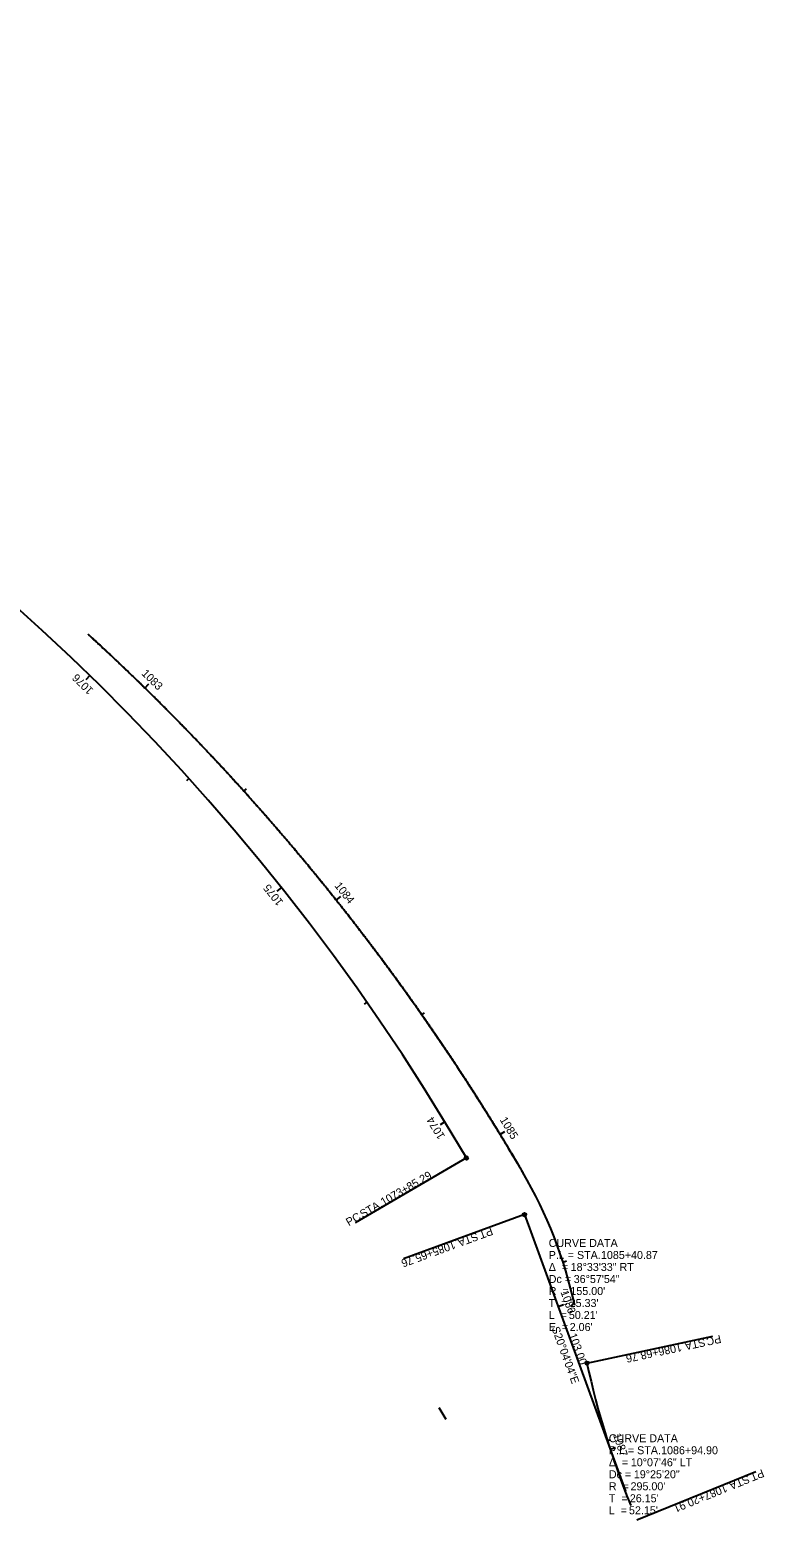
# Model space of a CAD drawing. Extents: x 134455 to 146780, y 332458 to 339737.
# Drawn here: x 141190 to 141447, y 335817 to 336337 of the extents above; entities that cross this region are included whole.
import ezdxf

# ---------------------------------------------------------------- set-up
doc = ezdxf.new("R2010")
doc.units = 0
for name, color, linetype in [('Default', 7, 'Continuous'), ('GE_P_Alignment', 7, 'Continuous'), ('GE_P_Alignment_100_Bearings', 7, 'Continuous'), ('GE_P_Alignment_100_Cardinal_Points', 7, 'Continuous'), ('GE_P_Alignment_100_Curve_Data', 7, 'Continuous'), ('GE_P_Alignment_100_Distances', 7, 'Continuous'), ('GE_P_Alignment_100_Stations', 7, 'Continuous'), ('SC_Scratch1', 7, 'Continuous')]:
    doc.layers.add(name, color=color, linetype=linetype)

msp = doc.modelspace()

# ---------------------------------------------------------------- linework, layer by layer
at = {"layer": 'Default'}
msp.add_open_spline([(141210.19, 336125.21), (141210.87, 336124.58), (141213.25, 336122.38), (141217.58, 336118.35), (141221.01, 336115.13), (141224.65, 336111.66), (141228.21, 336108.22), (141231.75, 336104.75), (141235.27, 336101.26), (141238.77, 336097.74), (141242.25, 336094.21), (141245.71, 336090.65), (141249.14, 336087.08), (141252.56, 336083.48), (141255.95, 336079.86), (141259.32, 336076.22), (141262.66, 336072.56), (141265.99, 336068.88), (141269.29, 336065.18), (141272.57, 336061.46), (141275.82, 336057.72), (141279.05, 336053.96), (141282.26, 336050.17), (141285.45, 336046.37), (141288.61, 336042.55), (141291.75, 336038.71), (141294.86, 336034.85), (141297.95, 336030.98), (141301.02, 336027.08), (141304.06, 336023.16), (141307.08, 336019.23), (141310.08, 336015.28), (141313.05, 336011.31), (141316, 336007.32), (141318.92, 336003.31), (141321.81, 335999.29), (141324.69, 335995.24), (141327.53, 335991.18), (141330.36, 335987.1), (141333.15, 335983.01), (141335.93, 335978.9), (141338.67, 335974.77), (141341.39, 335970.62), (141344.09, 335966.46), (141346.76, 335962.28), (141349.41, 335958.08), (141352.02, 335953.89), (141354.65, 335949.6), (141357.08, 335945.58), (141360.12, 335940.49), (141361.76, 335937.68), (141362.24, 335936.87)], degree=3, dxfattribs=at)
at = {"layer": 'GE_P_Alignment'}
msp.add_line((141362.84, 335922.13), (141398.18, 335825.38), dxfattribs=at)
msp.add_line((141362.84, 335922.13), (141398.18, 335825.38), dxfattribs=at)
for centre, radius, start, end in [((140655.65, 335541.68), 795, 30.23099, 94.17801), ((140655.65, 335541.68), 795, 30.23099, 94.17801), ((141228.8, 335858.01), 155, 12.0336, 30.5927), ((141228.8, 335858.01), 155, 12.0336, 30.5927), ((141673.2, 335931.69), 295, 192.0336, 202.1631), ((141673.2, 335931.69), 295, 192.0336, 202.1631)]:
    msp.add_arc(centre, radius, start, end, dxfattribs=at)
msp.add_open_spline([(141210.19, 336125.21), (141210.87, 336124.58), (141213.25, 336122.38), (141217.58, 336118.35), (141221.01, 336115.13), (141224.65, 336111.66), (141228.21, 336108.22), (141231.75, 336104.75), (141235.27, 336101.26), (141238.77, 336097.74), (141242.25, 336094.21), (141245.71, 336090.65), (141249.14, 336087.08), (141252.56, 336083.48), (141255.95, 336079.86), (141259.32, 336076.22), (141262.66, 336072.56), (141265.99, 336068.88), (141269.29, 336065.18), (141272.57, 336061.46), (141275.82, 336057.72), (141279.05, 336053.96), (141282.26, 336050.17), (141285.45, 336046.37), (141288.61, 336042.55), (141291.75, 336038.71), (141294.86, 336034.85), (141297.95, 336030.98), (141301.02, 336027.08), (141304.06, 336023.16), (141307.08, 336019.23), (141310.08, 336015.28), (141313.05, 336011.31), (141316, 336007.32), (141318.92, 336003.31), (141321.81, 335999.29), (141324.69, 335995.24), (141327.53, 335991.18), (141330.36, 335987.1), (141333.15, 335983.01), (141335.93, 335978.9), (141338.67, 335974.77), (141341.39, 335970.62), (141344.09, 335966.46), (141346.76, 335962.28), (141349.41, 335958.08), (141352.02, 335953.89), (141354.65, 335949.6), (141357.08, 335945.58), (141360.12, 335940.49), (141361.76, 335937.68), (141362.24, 335936.87)], degree=2, dxfattribs=at)
msp.add_open_spline([(141210.19, 336125.21), (141210.87, 336124.58), (141213.25, 336122.38), (141217.58, 336118.35), (141221.01, 336115.13), (141224.65, 336111.66), (141228.21, 336108.22), (141231.75, 336104.75), (141235.27, 336101.26), (141238.77, 336097.74), (141242.25, 336094.21), (141245.71, 336090.65), (141249.14, 336087.08), (141252.56, 336083.48), (141255.95, 336079.86), (141259.32, 336076.22), (141262.66, 336072.56), (141265.99, 336068.88), (141269.29, 336065.18), (141272.57, 336061.46), (141275.82, 336057.72), (141279.05, 336053.96), (141282.26, 336050.17), (141285.45, 336046.37), (141288.61, 336042.55), (141291.75, 336038.71), (141294.86, 336034.85), (141297.95, 336030.98), (141301.02, 336027.08), (141304.06, 336023.16), (141307.08, 336019.23), (141310.08, 336015.28), (141313.05, 336011.31), (141316, 336007.32), (141318.92, 336003.31), (141321.81, 335999.29), (141324.69, 335995.24), (141327.53, 335991.18), (141330.36, 335987.1), (141333.15, 335983.01), (141335.93, 335978.9), (141338.67, 335974.77), (141341.39, 335970.62), (141344.09, 335966.46), (141346.76, 335962.28), (141349.41, 335958.08), (141352.02, 335953.89), (141354.65, 335949.6), (141357.08, 335945.58), (141360.12, 335940.49), (141361.76, 335937.68), (141362.24, 335936.87)], degree=2, dxfattribs=at)
at = {"layer": 'GE_P_Alignment_100_Cardinal_Points'}
for p, q in [((141342.53, 335941.95), (141303.65, 335919.29)), ((141362.84, 335922.13), (141320.57, 335906.69)), ((141384.69, 335870.19), (141428.7, 335879.57)), ((141402.07, 335815.32), (141443.75, 335832.3))]:
    msp.add_line(p, q, dxfattribs=at)
for centre in [(141342.53, 335941.95), (141362.84, 335922.13), (141384.69, 335870.19)]:
    msp.add_circle(centre, 0.6, dxfattribs=at)
at = {"layer": 'GE_P_Alignment_100_Stations'}
for p, q in [((141210.84, 336110.71), (141209.44, 336109.28)), ((141230.1, 336106.36), (141231.5, 336107.79)), ((141245.5, 336074.69), (141244.61, 336073.88)), ((141264.71, 336070.29), (141265.6, 336071.09)), ((141277.84, 336036.56), (141276.27, 336035.32)), ((141297.02, 336032.14), (141298.59, 336033.38)), ((141307.71, 335996.48), (141306.73, 335995.79)), ((141326.91, 335992.07), (141327.9, 335992.75)), ((141335.01, 335954.59), (141333.3, 335953.56)), ((141354.26, 335950.22), (141355.97, 335951.26)), ((141376.33, 335905.54), (141377.47, 335905.91)), ((141374.59, 335889.97), (141376.47, 335890.65)), ((141391.75, 335843), (141392.87, 335843.41)), ((141392.8, 335840.03), (141394.71, 335840.65))]:
    msp.add_line(p, q, dxfattribs=at)
at = {"layer": 'SC_Scratch1'}
msp.add_line((141335.47, 335850.42), (141333.01, 335854.54), dxfattribs=at)

# ---------------------------------------------------------------- texts
at = {"layer": 'GE_P_Alignment_100_Bearings'}
msp.add_text('S20°04\'04"E', height=2.8, rotation=290.0679, dxfattribs=at).set_placement((141372.25, 335882.39))
at = {"layer": 'GE_P_Alignment_100_Cardinal_Points'}
for s, rotation, p in [('1073+85.29', 30.231, (141313.53, 335925.1)), ('PC', 30.231, (141301.4, 335918.03)), (' STA. ', 30.231, (141305.36, 335920.34)), ('PT', 200.0679, (141351.15, 335917.81)), ('1085+65.76', 200.0679, (141338.12, 335913.06)), (' STA. ', 200.0679, (141347, 335916.3)), ('1086+68.76', 192.0336, (141417.54, 335877.15)), (' STA. ', 192.0336, (141426.78, 335879.12)), ('PC', 192.0336, (141431.27, 335880.07)), (' STA. ', 202.1631, (141441.83, 335831.47)), ('PT', 202.1631, (141445.92, 335833.14)), ('1087+20.91', 202.1631, (141433.07, 335827.91))]:
    msp.add_text(s, height=2.8, rotation=rotation, dxfattribs=at).set_placement(p)
at = {"layer": 'GE_P_Alignment_100_Curve_Data'}
for s, p in [('CURVE DATA', (141371.31, 335910.81)), ('P.I. = STA. ', (141371.31, 335906.61)), ('1085+40.87', (141389.58, 335906.61)), ('Δ  = ', (141371.31, 335902.41)), ('18°33\'33" RT', (141378.99, 335902.41)), ('Dc = ', (141371.31, 335898.21)), ('R  = ', (141371.31, 335894.01)), ("155.00'", (141378.89, 335894.01)), ('36°57\'54"', (141380.05, 335898.21)), ('T  = ', (141371.31, 335889.81)), ("25.33'", (141378.65, 335889.81)), ('L  = ', (141371.31, 335885.61)), ("50.21'", (141378.35, 335885.61)), ('E  = ', (141371.31, 335881.41)), ("2.06'", (141378.65, 335881.41)), ('CURVE DATA', (141392.34, 335842.49)), ('P.I. = STA. ', (141392.34, 335838.29)), ('1086+94.90', (141410.61, 335838.29)), ('Δ  = ', (141392.34, 335834.09)), ('10°07\'46" LT', (141400.02, 335834.09)), ('Dc = ', (141392.34, 335829.89)), ('19°25\'20"', (141401.08, 335829.89)), ('T  = ', (141392.34, 335821.49)), ('R  = ', (141392.34, 335825.69)), ("26.15'", (141399.68, 335821.49)), ("295.00'", (141399.93, 335825.69)), ('L  = ', (141392.34, 335817.29)), ("52.15'", (141399.38, 335817.29))]:
    msp.add_text(s, height=2.8, dxfattribs=at).set_placement(p)
at = {"layer": 'GE_P_Alignment_100_Distances'}
msp.add_text("103.00'", height=2.8, rotation=290.0679, dxfattribs=at).set_placement((141378.26, 335880.05))
at = {"layer": 'GE_P_Alignment_100_Stations'}
for s, rotation, p in [('1076', 135.7053, (141212.29, 336105.79)), ('1083', 315.5656, (141228.72, 336111.22)), ('1075', 128.4983, (141278.63, 336031.54)), ('1084', 308.4893, (141296.25, 336037.13)), ('1074', 121.2913, (141335.15, 335949.54)), ('1085', 301.4076, (141354.09, 335955.3)), ('1086', 290.0679, (141375.4, 335895.03)), ('1087', 288.1016, (141393.77, 335845.12))]:
    msp.add_text(s, height=2.8, rotation=rotation, dxfattribs=at).set_placement(p)

doc.saveas('drawing.dxf')
